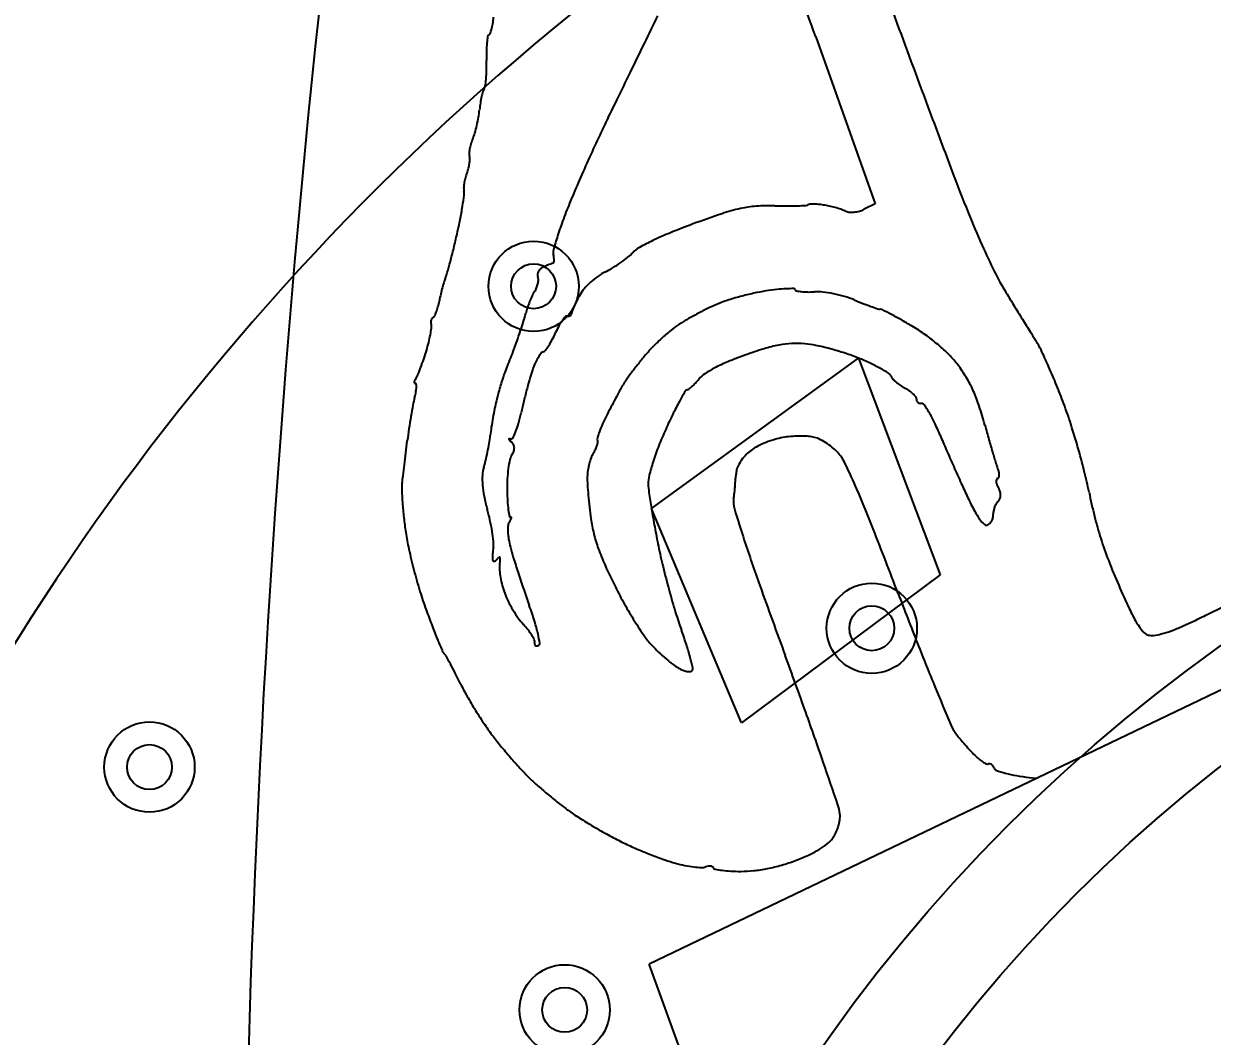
# Model space of a CAD drawing. Header units: metres. Extents: x 26.3 to 44.2, y 14.4 to 19.6.
# Drawn here: x 28.87249 to 28.91229, y 15.23587 to 15.26979 of the extents above; entities that cross this region are included whole.
import ezdxf

# ---------------------------------------------------------------- set-up
doc = ezdxf.new("R2010")
doc.units = ezdxf.units.M
doc.header["$MEASUREMENT"] = 0
for name, color, linetype in [('Brakes', 11, 'Continuous'), ('Rims', 10, 'Continuous'), ('Spokes', 50, 'Continuous'), ('Suspensions', 6, 'Continuous'), ('Tyres', 190, 'Continuous')]:
    doc.layers.add(name, color=color, linetype=linetype)
doc.layers.add('Dimensions', color=7, linetype='Continuous', plot=False)
doc.styles.get("Standard").update_dxf_attribs({"font": 'arial.ttf'})
doc.dimstyles.new('Annotative', dxfattribs={"dimscale": 0, "dimtxt": 0.18, "dimasz": 0.18, "dimexe": 0.18, "dimexo": 0.0625, "dimgap": 0.09, "dimtad": 0, "dimtih": 1, "dimtoh": 1, "dimdec": 4, "dimzin": 0, "dimdsep": 46, "dimtxsty": 'Standard', "dimcen": 0.09, "dimadec": 0, "dimazin": 0, "dimtfac": 1, "dimtdec": 4, "dimtofl": 0, "dimtmove": 0, "dimatfit": 3, "dimfxl": 1, "dimtolj": 1, "dimtzin": 0, "dimarcsym": 0})

# ---------------------------------------------------------------- blocks, each defined once
blk = doc.blocks.new('*D65')
at = {"layer": 'Defpoints', "color": 0, "transparency": 16777216}
for p in [(28.43365521267326, 15.52255587762719), (28.43365521267325, 15.22255504397306), (29.54945632084941, 15.22255504397306)]:
    blk.add_point(p, dxfattribs=at)
at = {"layer": 'Dimensions', "color": 0, "lineweight": -2, "transparency": 16777216}
for p, q in [((28.44928021267326, 15.52255587762719), (29.59445632084941, 15.52255587762719)), ((29.54945632084941, 15.47755587762719), (29.54945632084941, 15.418046593133)), ((29.54945632084941, 15.26755504397306), (29.54945632084941, 15.32706432846725)), ((28.44928021267325, 15.22255504397306), (29.59445632084941, 15.22255504397306))]:
    blk.add_line(p, q, dxfattribs=at)
at = {"layer": 'Dimensions', "color": 0, "transparency": 16777216}
for points in [[(29.54195632084941, 15.47755587762719), (29.55695632084941, 15.47755587762719), (29.54945632084941, 15.52255587762719)], [(29.54195632084941, 15.26755504397306), (29.55695632084941, 15.26755504397306), (29.54945632084941, 15.22255504397306)]]:
    blk.add_solid(points, dxfattribs=at)
at = {"layer": 'Dimensions', "color": 0, "transparency": 16777216, "insert": (29.54945632084941, 15.37255546080011), "char_height": 0.045, "attachment_point": 5}
blk.add_mtext('\\A1;0.3000', dxfattribs=at)

msp = doc.modelspace()

# ---------------------------------------------------------------- linework, layer by layer
at = {"layer": 'Brakes'}
for p in [(28.95890698974487, 15.269703354568), (28.91182209389881, 15.18776583719923)]:
    msp.add_line(p, (28.89343527502156, 15.23828320688008), dxfattribs=at)
at = {"layer": 'Brakes', "linetype": 'ByBlock'}
for centre, radius in [((28.88956821851167, 15.26099269054532), 0.001512029355742488), ((28.88956821851167, 15.26099269054532), 0.000751871640631742), ((28.94430159991362, 15.20408562446622), 0.0549412533544073), ((28.94430159991362, 15.20408562446622), 0.05170301099999999), ((28.90089357126828, 15.24953834743045), 0.001512029355742489), ((28.90089357126828, 15.24953834743045), 0.0007518716406317424), ((28.87670458075517, 15.24488758778068), 0.001512029355742488), ((28.87670458075517, 15.24488758778068), 0.0007518716406317423), ((28.89060863362189, 15.23675475892876), 0.001512029355742489), ((28.89060863362189, 15.23675475892876), 0.0007518716406317428)]:
    msp.add_circle(centre, radius, dxfattribs=at)
msp.add_arc((28.94430159991362, 15.20408562446622), 0.0849665584227265, 44.83851932975984, 315.4796601216781, dxfattribs=at)
at = {"layer": 'Rims'}
for centre, start, end in [((29.33418820564363, 15.22208652145945), 169.1942702176188, 178.9468114050894), ((29.12365566869164, 15.55073777812015), 217.9230862407414, 238.9468114050894)]:
    msp.add_arc(centre, 0.454363182, start, end, dxfattribs=at)
at = {"layer": 'Spokes'}
msp.add_arc((28.94430159991362, 15.20408562446622), 0.05452358183999999, 151.4635718352385, 68.4456161614107, dxfattribs=at)
at = {"layer": 'Suspensions'}
for p, q in [((28.89901414021302, 15.26935314619856), (28.90100770930324, 15.26375663783046)), ((28.90100770930324, 15.26375663783046), (28.90063978920923, 15.26357228445313)), ((28.89351435441927, 15.25355341846308), (28.90044384098467, 15.25858809128141)), ((28.90044384098467, 15.25858809128141), (28.90317817032497, 15.25132334229343)), ((28.89653407420708, 15.24637191291363), (28.89351435441927, 15.25355341846308)), ((28.90317817032497, 15.25132334229343), (28.89653407420708, 15.24637191291363)), ((28.90616921713756, 15.24454143495413), (28.90641805998624, 15.24451369927996))]:
    msp.add_line(p, q, dxfattribs=at)
for centre, radius, start, end in [((28.15375050248865, 15.00387775519126), 0.7911353063443985, 19.60675072750705, 19.85174738738087), ((42.11760306375234, 20.16541406414198), 14.09347894092441, 200.3133824295495, 200.3392801217793), ((28.62711483098009, 15.39760516271752), 0.2955508209034836, 334.23258464839, 334.4335781913918), ((28.88614459945888, 15.27014155202161), 0.002085290785344231, 344.9020611011931, 350.2296087767481), ((28.88482734653286, 15.27036835454152), 0.003421926357884471, 350.2300312595468, 353.9062715060278), ((28.89227514315242, 15.26875130373631), 0.004288870411411731, 171.8479420226773, 174.7836171943383), ((28.88808944401604, 15.26935089727729), 6.044402861959733e-05, 110.0000116239968, 171.8477045735664), ((28.88804436316225, 15.26947475633128), 7.13639705033846e-05, 289.9998731341828, 340.2428024581931), ((28.88631857989085, 15.27009461139338), 0.001905089194704405, 340.2430627794727, 344.9021719964037), ((28.89474773067142, 15.26874424565826), 0.006759772259003317, 178.9448549338566, 181.6264042226434), ((28.89174707390841, 15.26879949324698), 0.003758606934520988, 174.783301393446, 178.9445802814656), ((28.5665266592816, 15.42685217130037), 0.3628287077669213, 334.0602333193287, 334.2325789916167), ((28.88121642300243, 15.2683600528373), 0.006776988481905487, 358.8964064439633, 1.626306630682481), ((28.88336582848578, 15.26831866299168), 0.004627184525536792, 355.2625889584737, 358.8962119856885), ((28.59838280936468, 15.41135661359198), 0.3274037644820783, 333.8866960801351, 334.060187667361), ((28.88776439352064, 15.2677216916978), 0.0001882674840000941, 321.7177108455444, 352.2578732231609), ((28.88338620510128, 15.268316946038), 0.004606735721400718, 352.2576045427563, 355.2629396779573), ((28.89094074626327, 15.26665343573992), 0.003192353197707608, 167.4614907985314, 171.3487512141899), ((28.89060987255808, 15.26672702727217), 0.002853394317640273, 163.8210968912813, 167.4615936806116), ((28.88810321000027, 15.26745427705231), 0.0002433656930099432, 141.7170590673513, 163.8205910652503), ((28.82128293564766, 15.30209497068761), 0.0791648213103583, 333.3883307380769, 333.8865740517787), ((28.88456963510386, 15.26720627726), 0.003201166100696951, 350.1284715488337, 354.614387295831), ((28.89176678096052, 15.26652777168967), 0.004027891811018195, 171.3490016610011, 174.6144109257255), ((28.88277472105917, 15.26751867561867), 0.005023063232937063, 346.9270640092236, 350.1278564961254), ((28.91342001330324, 15.25593276676984), 0.02388948548694827, 153.3885043749965, 154.9265291909146), ((29.15977477495354, 15.36206590362083), 0.2740192006461711, 200.3392137590416, 200.7780988936153), ((28.8858653148239, 15.26663045006431), 0.001806963950130003, 337.0270144819239, 343.6886369156003), ((28.88304358784902, 15.26745620437762), 0.00474703423952446, 343.6884504126566, 346.927508925838), ((28.94754267789747, 15.23996785370069), 0.06156221684950282, 154.9265703058236, 155.6851636561767), ((28.88897485411696, 15.26529511294412), 0.001576306291115935, 163.0338436539948, 169.4669279761969), ((28.88911905562632, 15.26525110611781), 0.001727073250090668, 157.0263094858751, 163.0334272510869), ((28.88763884814753, 15.265417113195), 0.0002332537757281909, 176.1485818518338, 199.9995902489093), ((28.8887044703551, 15.26534539731812), 0.001301286479428447, 169.4673720129295, 176.1496034513091), ((28.88718544173486, 15.26525208915083), 0.0002492504317250955, 358.2249325134561, 19.99986631244803), ((28.95014588089282, 15.23879139961228), 0.06441891249430079, 155.684959996948, 156.4375946510042), ((28.88604300535556, 15.26532065698939), 0.001395611956491075, 337.8551224116652, 344.4885790313833), ((28.88606458900855, 15.26531466524428), 0.001373212066226184, 344.4886367199466, 351.2031553815605), ((28.88628958038549, 15.26527984049431), 0.001145541508505413, 351.2034980218302, 358.2255332150525), ((28.97596359576592, 15.29232285537661), 0.07742153440189424, 200.7780163763154, 201.880837028372), ((28.88871852021868, 15.26422027266664), 0.00149444334492869, 170.4468268085244, 176.5043299368542), ((28.88891661792314, 15.26418694205303), 0.001695325475178428, 164.5813066130964, 170.4471132540933), ((28.88864408253468, 15.26426209557196), 0.001412617871387081, 157.8551411858635, 164.5808801676662), ((28.92680007458721, 15.24897272284285), 0.0389495973330533, 156.4376327190203, 157.5347239251048), ((28.887662502589, 15.26428477937205), 0.0004364573576767437, 176.504068323676, 191.6502345544405), ((28.88678967530777, 15.26410481595646), 0.0004547296562618199, 352.7516673998906, 11.65024172879674), ((28.87556545140199, 15.26551015470254), 0.01176623960252085, 348.8483557639979, 351.0365296823273), ((28.87483788659062, 15.26562486978747), 0.01250279245442987, 351.0367306823427, 352.7519051158714), ((28.90808171569556, 15.25671280882713), 0.01869408226579341, 157.5346533758005, 159.5647043412018), ((28.89727574675937, 15.26008501990132), 0.003598507799604893, 94.02731821736144, 102.5300048066933), ((28.89748337778194, 15.25713578200896), 0.006555045434604732, 88.60001846303587, 94.02720591940493), ((28.8980742494391, 15.28131054292493), 0.01762693534987524, 268.5998201752409, 269.9008787595628), ((28.89806182916146, 15.27414590224532), 0.01046228390475064, 269.9010183759937, 271.8240487876119), ((28.8978693986446, 15.28018918541562), 0.01650862998976465, 271.823957219116, 272.8481697552172), ((28.89868337253719, 15.26382817079872), 0.0001273799522488156, 272.8489499729154, 305.3953804181301), ((28.89882024155295, 15.26363553974808), 0.0001089246163834141, 93.23861383276865, 125.3939342920525), ((28.89891765572935, 15.26191447482781), 0.001832744207150239, 89.13136666781776, 93.23949237669453), ((28.89891491384738, 15.26173279312224), 0.002014446600936403, 84.57983349318818, 89.1317283198902), ((28.89883597221399, 15.26090116773121), 0.002849810337072059, 81.06947679979474, 84.57914187352034), ((28.89882463513485, 15.26082889801011), 0.002922963885095921, 77.33129275501086, 81.06985449795751), ((28.89854618887112, 15.25959022121627), 0.004192551424939622, 74.47821708238378, 77.3311703438233), ((28.90762710879308, 15.22875659856496), 0.03660544321182133, 108.7223867823968, 110.3362676227508), ((28.89778311933159, 15.25780198779911), 0.005937238760315689, 102.5298357031459, 108.7222312936031), ((28.89862954244979, 15.25989035898758), 0.003881054232631423, 71.58440610537131, 74.47814754975523), ((28.89944859258082, 15.26235025090346), 0.001288389318932973, 65.00034859170174, 71.58480079766905), ((28.90016646676086, 15.26388975342998), 0.0004102605471565021, 244.9998720145512, 264.415292893805), ((28.90021872277896, 15.26442416296281), 0.0009472188697585005, 264.4152499820858, 274.8041038666219), ((28.90020966743626, 15.26453186909004), 0.00105530498849502, 274.8042790224061, 284.7532809923427), ((28.90026582065033, 15.26431862457173), 0.0008347910251520236, 284.7534429519779, 296.6140701955939), ((28.93453456501573, 15.27568455100073), 0.03277629096654098, 201.8807817867282, 203.9770613052924), ((28.87066536192803, 15.26647606772084), 0.01676062292892172, 347.1699622811412, 348.848469425932), ((28.90182699992774, 15.25904333231145), 0.01201929320201276, 159.5648319419813, 162.3912040429453), ((28.90396137282161, 15.23864720552535), 0.02605737579374138, 110.336328706593, 112.1179623758547), ((28.85558560776545, 15.26991059768035), 0.0322265526336158, 346.2895928862832, 347.1696517339557), ((28.90361678004202, 15.25847527112879), 0.01389705952524903, 162.3911763012753, 164.4136648149544), ((28.89671831540496, 15.25590722321759), 0.007334077798322255, 115.5406896280614, 119.4288665124203), ((28.89824482351424, 15.25271270538858), 0.01087458216457129, 112.1179390028282, 115.5407635432911), ((28.86327726690053, 15.26803398736723), 0.02430927491311394, 345.2025984528197, 346.2898350086284), ((28.89053268056977, 15.26212505326501), 0.000313445549520469, 164.4135707368598, 195.3793615960299), ((28.89180205729949, 15.26312886389857), 0.001484472812306137, 308.5235061082192, 316.969661831246), ((28.89358137312073, 15.26146784943995), 0.000949645883154852, 119.4289521323343, 136.9690746276804), ((28.92434358620102, 15.2711521750906), 0.02162288428565372, 203.9771878515477, 206.5620346326259), ((28.86297491906524, 15.26811390183574), 0.02462200568211232, 344.3015821279439, 345.2024963244896), ((28.8924190189937, 15.25591144529809), 0.006258648579500639, 112.8574972567748, 113.8713967564681), ((28.89209562218997, 15.25667875466863), 0.005425972676397847, 111.7295614730858, 112.8580500260741), ((28.8919336469265, 15.25708499723996), 0.00498862955219819, 110.6826130401072, 111.7288267066291), ((28.89033977709911, 15.26130694739798), 0.000475838380108793, 104.8152149623221, 110.6835409658134), ((28.89020839051091, 15.26180369847453), 3.799434330600059e-05, 284.8125341383609, 343.433218759294), ((28.88943678626928, 15.26182362368942), 0.0008231476525173409, 8.361088872144112, 15.37900263848636), ((28.88999015613341, 15.26186860780927), 0.000265677160493224, 343.4355774374509, 357.4276726374918), ((28.88980078785128, 15.26187711637125), 0.0004552364965933701, 357.4275411170952, 8.361814433347265), ((28.88958632776498, 15.26595510666682), 0.005076469983536355, 301.3721355765367, 304.9170864906738), ((28.88982983096245, 15.26560625611679), 0.004651040185202027, 304.9172179117634, 308.523116698866), ((28.88776358233293, 15.26079058861536), 0.001247341255735407, 156.3550540876047, 162.8662275433343), ((28.88549100654647, 15.26178558216881), 0.001233507969164441, 336.3548042483565, 344.3017508616129), ((28.88989448270238, 15.26137882467035), 0.0001928300782843024, 173.1142450956847, 199.9999190661356), ((28.88996315303836, 15.26137053196308), 0.000261999320272444, 151.7459239329258, 173.1142437690328), ((28.88946199816932, 15.26122141181955), 0.0002674108118357469, 357.8522964547136, 20.00033097365563), ((28.89000113167074, 15.26135012173425), 0.0003051149086176324, 132.0945473051331, 151.7459087931359), ((28.89002278180385, 15.26132615657333), 0.000337411304723997, 113.8712923170736, 132.0945587642244), ((28.89326536477164, 15.25914218979971), 0.002674847200437433, 125.2759279371119, 132.1177609818888), ((28.8928949342543, 15.25966584464629), 0.002033416637969209, 116.8729747880883, 125.2761022796162), ((28.89030633684647, 15.26477420832506), 0.003693381421546278, 296.8730515353121, 301.3724838908145), ((28.9134244663124, 15.26569332914531), 0.009415256416314185, 206.5620097142052, 211.3739188100633), ((28.89264880466864, 15.25931116281187), 0.006352069272202522, 164.9843110458606, 167.0883821361091), ((28.89198299012232, 15.25948979327803), 0.005662708805857273, 162.8661014534718, 164.984609854857), ((28.88897709730585, 15.26122954904949), 0.0007484932233169555, 326.4771700901645, 337.3259223577961), ((28.88889226387336, 15.26126498434145), 0.0008404300013550303, 337.3263131780589, 347.2723413768314), ((28.88901017727359, 15.26123836727554), 0.0007195497387811162, 347.271123139324, 357.8514021010827), ((28.89216073254032, 15.26012866869374), 0.001192573876536342, 139.157353549504, 151.3299564571114), ((28.89313479315484, 15.25928661454208), 0.00248014883555179, 132.1178894419091, 139.1573261652142), ((28.89866663048154, 15.25237989335839), 0.008558557880160753, 96.4161116465871, 98.87011068468198), ((28.89822142972775, 15.25633871618145), 0.004574780545171147, 92.49400125113439, 96.41585827379383), ((28.89826630473102, 15.25530859979801), 0.005605873911119996, 89.91679014237218, 92.49407483975925), ((28.89827436721538, 15.26086013174356), 5.433611100644961e-05, 20.00000123941322, 89.9168604150778), ((28.8983830859083, 15.26089970193817), 6.135984610892714e-05, 199.9998466463589, 258.7200540865997), ((28.88358580926042, 15.26103744818347), 0.002874506591539902, 345.2418756214799, 349.429272718317), ((28.89182886306262, 15.25949910842714), 0.005510863119646467, 167.0881686088011, 169.4287344178729), ((28.89268917182344, 15.25917668640328), 0.003505011536902221, 158.1461713819693, 161.7935419268705), ((28.892469396681, 15.25926482496711), 0.003268221504076121, 154.443732618584, 158.1460929707467), ((28.89057669323277, 15.26016987881467), 0.001170258489642805, 146.4770089602673, 154.4436415742321), ((28.89500864627442, 15.25851166426353), 0.004466153268626076, 153.4193514860191, 155.9950321043253), ((28.89629514277841, 15.25786789684123), 0.005904732340069081, 151.3294701995288, 153.4186456338017), ((28.89718573552106, 15.25696507812799), 0.003731951668149627, 107.6803576189469, 113.0578399675454), ((28.89904878003104, 15.25112047020362), 0.009866311996314438, 105.07786432904, 107.6803559501457), ((28.89919292435664, 15.2505854787086), 0.01042038192526062, 102.5031760094792, 105.0779400110549), ((28.89836151659507, 15.25433472312333), 0.006580059992486719, 98.86976305420792, 102.5031569559064), ((28.89873584466157, 15.2626683537547), 0.001864847574412226, 258.7203263369301, 263.7031279736605), ((28.89876070994467, 15.26289358137826), 0.002091443612733828, 263.7027912003664, 269.3416204392083), ((28.89877841477621, 15.26443671009544), 0.003634673893143394, 269.3420597898237, 273.0698527840402), ((28.89906328471018, 15.25912470689275), 0.001684962269706371, 83.35391549244528, 93.06935192660421), ((28.89876020522097, 15.25652324928599), 0.004304015315356154, 78.53131104076203, 83.35444514808636), ((28.89870590740881, 15.25625586395376), 0.004576858065041294, 73.78178885962245, 78.53070001525434), ((28.89914857360925, 15.25777767717313), 0.002991970422531216, 67.25186628558878, 73.7820465456705), ((28.90561268976172, 15.27319405409603), 0.01372477193544269, 247.2515458264738, 248.5450416102222), ((29.05499886812733, 15.35202195347213), 0.1752342620441697, 211.3738273902276, 211.5569446625839), ((28.88480882823347, 15.26068754498848), 0.001601346736197566, 334.0375166612909, 339.4564581442143), ((28.88455964396528, 15.2607809169903), 0.001867450344145262, 339.4567477064359, 345.241704964945), ((28.89160553082749, 15.25953310232367), 0.002364261732429501, 161.7934852607147, 166.6926739354084), ((28.89073415948686, 15.26010661721112), 0.0001122817217714487, 330.6868980526731, 355.8757969490381), ((28.89109770426418, 15.26008040458237), 0.0002522068336316505, 158.2235667953388, 175.8760118243164), ((28.89486873266926, 15.25857393713814), 0.004313007172530842, 155.9946047837459, 158.2240278315385), ((28.9008633469815, 15.24915955949109), 0.01236301862039606, 116.1284393640834, 117.9746986235939), ((28.89817742557987, 15.2546352701301), 0.006264036674474688, 113.0575735224166, 116.1282143693365), ((28.90407922365311, 15.26929238450584), 0.009532571572279637, 248.5455988278863, 250.2454188448343), ((28.90442269099876, 15.27024862265817), 0.01054862335194394, 250.2451302645094, 251.5273964300932), ((28.90118572749427, 15.26055895462821), 0.0003325771862239945, 251.5269072464509, 267.1213956293179), ((28.90115757206546, 15.25999892278893), 0.0002281619591991139, 62.98373205357083, 87.12262409705536), ((28.89298544520866, 15.24397206592011), 0.01821826475092073, 61.92796150650042, 62.98288394850929), ((29.06124073042566, 15.35585593565286), 0.1825595787053929, 211.5570584886256, 211.7346753695557), ((28.8863010332738, 15.25981693793176), 0.000174094707072661, 163.6722850445652, 183.5570433104644), ((28.88635116501813, 15.25982005205263), 0.0002243230808745262, 183.5564904853339, 200.0000648855041), ((28.88626331447931, 15.25982798332593), 0.0001347919314803904, 140.7372260651885, 163.6705875027809), ((28.88593785734802, 15.25966962141631), 0.0002155093946450708, 353.7030159494483, 19.99966934216631), ((28.88622953577681, 15.25985559760834), 9.116224748077591e-05, 110.0003778820476, 140.738863314534), ((28.88616752689103, 15.2600259640998), 9.01381753754673e-05, 289.9999487233071, 334.0376427179476), ((28.87746909015606, 15.26344419731275), 0.01231037794131066, 341.5969902669793, 343.0550335927844), ((28.88579488374979, 15.26090746296465), 0.003606708593496733, 343.055425657394, 346.6927146918873), ((28.89197859431777, 15.25881918379231), 0.001777237806205592, 144.6982932261606, 151.6397308059072), ((28.89164583117747, 15.25905480602862), 0.001369501192959258, 137.7222097838201, 144.6982221194993), ((28.89068572355842, 15.25992775691462), 7.186877600978856e-05, 78.28257210508181, 137.7223564534942), ((28.8907293290318, 15.26013800180741), 0.0001428504645258722, 258.2829054152352, 279.5953336220288), ((28.89073385075994, 15.26011126460669), 0.000115733607693059, 279.5944994040621, 304.5494741823332), ((28.8907388709461, 15.26010396712245), 0.0001068760950505997, 304.5514695563043, 330.6891063969539), ((28.89609361119798, 15.25716263407015), 0.003043228214381143, 123.0168432854649, 129.3677148529295), ((28.8976598030509, 15.25475247548387), 0.005917566630625855, 119.8229984681168, 123.0169167995898), ((28.90083133055467, 15.24921981492528), 0.0122947854259843, 117.9746485482216, 119.8229703217894), ((28.89540259375073, 15.24850435236522), 0.01308170680864612, 60.17441778627572, 61.9278636087407), ((28.89146462340926, 15.24163508267228), 0.02099969118037026, 58.94481001083042, 60.17482399545139), ((29.04454301438294, 15.34552892192927), 0.1629264196777954, 211.7345770399019, 211.9096729080262), ((28.88215384767093, 15.26010020444169), 0.004024284582308328, 346.7434183896176, 350.4499029602152), ((28.88237955095186, 15.26006224161895), 0.003795410934122705, 350.4497562529693, 353.7034795428387), ((28.87639991803078, 15.26379994465571), 0.01343718103201478, 340.1558300103183, 341.5969144638461), ((28.88708208256139, 15.26086130177901), 0.003522805009191121, 332.0985770464278, 336.2270934671113), ((28.893133988756, 15.25819551008754), 0.003090213509654223, 151.639905470162, 156.2270804680429), ((28.89888237712512, 15.2537636076758), 0.007439885561242743, 129.3675972599967, 132.6245284662189), ((28.89908719222005, 15.25429356264049), 0.006223336068905736, 54.00493006790708, 58.94466546654961), ((28.89913189594775, 15.25435510291844), 0.006147272746070352, 49.01938095622173, 54.00493148984816), ((28.92941932659965, 15.27384384702255), 0.02730852464479888, 211.909812233827, 212.5659617080461), ((28.87831946609506, 15.26113161357643), 0.007996175216568056, 341.7232843010094, 343.8285012102149), ((28.88067316602349, 15.26044909796025), 0.005545515934176977, 343.8282237578599, 346.7428175172515), ((28.94609236237988, 15.23625034130512), 0.0615045859411236, 158.3459228100556, 158.6264428064623), ((28.87971526380342, 15.26260341811504), 0.009912525963400313, 338.345771485873, 340.1560512856739), ((28.88820907920708, 15.26022822052911), 0.002229104506885531, 321.9225222555638, 326.8883723297683), ((28.88791295180308, 15.26042135523207), 0.002582647224054278, 326.8882602713901, 332.0985282016791), ((28.89688922607, 15.25567270209912), 0.00468052118002343, 135.8511630256191, 140.5666277097823), ((28.89910417369198, 15.25352263557425), 0.007767393226144792, 132.6246418795328, 135.8513269667462), ((28.90150431205374, 15.24527485253725), 0.01426405328329887, 107.205074582992, 109.9473488942785), ((28.89864768873599, 15.25450019559646), 0.004606556126193586, 100.8371708200011, 107.2049888836254), ((28.89837121739161, 15.25594439233404), 0.003136134206786283, 92.87571439816574, 100.8370821629685), ((28.89837620113343, 15.2558456712144), 0.00323498104060166, 85.09791386861967, 92.87615125352238), ((28.8983934767298, 15.2560473803479), 0.003032533466805242, 78.08228888050664, 85.09745502638857), ((28.89715202153356, 15.25016496803757), 0.009044520292448276, 74.97697824134866, 78.08267773899357), ((28.89696454229214, 15.24946654379658), 0.0097676695752604, 71.91621445554551, 74.97677304943299), ((28.89953892306863, 15.25482366356175), 0.005526611684343026, 43.78774549404778, 49.01931639522012), ((28.90419244043756, 15.25773169411906), 0.002624688624415457, 25.48726932604486, 32.5658591948647), ((28.878162365245, 15.26118350699935), 0.008161624920030593, 339.6500963574611, 341.7232302963328), ((28.94628431764526, 15.23617484037534), 0.06171085540489851, 158.6261171450575, 158.9059495931375), ((28.89133131222135, 15.25763906276458), 0.001879593330000248, 149.201551529875, 155.474788939164), ((28.89103563821905, 15.25781530865864), 0.001535375766810533, 142.8733410236896, 149.201540818763), ((28.88994152298308, 15.25864358349445), 0.0001631048922362612, 110.0001501358121, 142.8737443593964), ((28.88982577587253, 15.25896159411462), 0.0001753151842063319, 290.000078560202, 321.9225753373385), ((28.90430282415957, 15.24957589215882), 0.01427909024429992, 140.5666996755093, 142.0144301754685), ((28.90116286807133, 15.24621562244506), 0.01326323760972434, 109.9473064878203, 112.5612557807466), ((28.89788711883532, 15.25229184825299), 0.006795550339876207, 67.89935180793795, 71.91629129521924), ((28.89712079577835, 15.25040468526689), 0.008832370205197997, 65.09749402238356, 67.89934722684866), ((28.90109591944875, 15.25631611699669), 0.003369842113196707, 36.20975247981398, 43.78790857457196), ((28.88787723384972, 15.24995409378537), 0.02069889767913091, 23.94169089414323, 25.48750758336753), ((28.88461417456261, 15.25856026903689), 0.001196392147232375, 329.8393353471035, 337.5971988587318), ((28.87904128219271, 15.26085750797376), 0.007224197394504593, 337.5976409347626, 339.6501500640046), ((28.89641414887814, 15.25517272706196), 0.008344568493521552, 159.179739613239, 160.2832477987197), ((28.94014246944344, 15.23854430962521), 0.05512779503797991, 158.906201680365, 159.1798461932803), ((28.89397659320797, 15.25664872920674), 0.00470605132504835, 160.5639462221021, 163.9521717524595), ((28.89188198348409, 15.25738783547316), 0.00248486516256688, 155.4752241687439, 160.5638572933932), ((28.90443938194479, 15.24946919334446), 0.01445238958997053, 142.0142315892227, 143.4488991680331), ((28.89728877220379, 15.25507991448944), 0.003583300054517564, 117.5231016365267, 123.6174773188264), ((28.89823256396183, 15.25326866723601), 0.005625690686974229, 112.5612640639537, 117.5229907768942), ((28.89845031594732, 15.25326853850446), 0.005674953659054143, 61.19475902223488, 65.09759938889675), ((28.89836294415402, 15.25310970013255), 0.005856236471122791, 58.10231533684397, 61.19449550264514), ((28.89981942147718, 15.25538156485984), 0.004951877121448032, 30.46888458708745, 36.20940842597104), ((28.88566764860139, 15.24897308435673), 0.02311646804320561, 22.33705180177321, 23.94153659752705), ((28.88562924289045, 15.2577750171206), 5.681413552775256e-05, 169.4115543954038, 209.8928217301888), ((28.88588767818539, 15.25772669017022), 0.0003197291327381091, 155.1990481233668, 169.4087290559602), ((28.88559937836341, 15.25775784720073), 2.236567960170214e-05, 209.8883053617002, 289.9975208410377), ((28.8866736538973, 15.25736352579396), 0.00118555023652998, 149.8397643989765, 155.2000674449668), ((28.88561564274954, 15.25771316023519), 2.518907986280132e-05, 9.484834828379354, 110.001476283765), ((28.88517534426007, 15.2576396139307), 0.0004715878015454818, 357.2821443724163, 9.483085706629659), ((28.90165435615816, 15.25386297074629), 0.01373281372312804, 163.1508152914201, 164.0872523004093), ((28.89142076281771, 15.25696228307448), 0.003040191520708455, 160.2835608372651, 163.1511795337399), ((28.90719348216438, 15.25284675579585), 0.01845891122755493, 163.9517286821913, 165.1783050187852), ((28.8943065700367, 15.25664932851892), 0.002033099555281924, 144.8603285439137, 150.3747850204224), ((28.90315185815397, 15.25042373210989), 0.01284962268075299, 143.4490533320309, 144.8608034828449), ((28.8935803157203, 15.25908400488634), 0.001937848397373553, 311.6897960219811, 316.5367545666889), ((28.89301062591274, 15.25962388937729), 0.002722718921662765, 316.5373170107747, 320.2937502577141), ((28.89581725737039, 15.25729326223568), 0.0009254317073942673, 123.6176460353907, 140.2937688392175), ((28.90136172373179, 15.25792787370591), 0.0001810734303821971, 20.00011972470699, 58.10252867447888), ((28.90176899246271, 15.25807610677973), 0.0002523326878973818, 199.9997814584189, 222.9964451025077), ((28.90266104366373, 15.25890786684168), 0.001471996635835959, 222.9967961031111, 229.2349946143352), ((28.90285571247478, 15.25913364440594), 0.001770109792634046, 229.2344218866689, 235.285512364853), ((28.90057464771166, 15.25582587482145), 0.00407564769531049, 23.82581058571473, 30.4688848230159), ((28.88420933971263, 15.24837378236571), 0.02469311882344954, 20.81025039100241, 22.33727490914507), ((28.88289536502497, 15.25798308366655), 0.002781810107246427, 345.210109276367, 349.2391917264945), ((28.88454520416916, 15.25766951543163), 0.00110243693872185, 349.2399081227622, 357.2827656506666), ((28.90102247394242, 15.2540052942801), 0.01308582831146549, 165.0199358374143, 166.069587178833), ((28.90318345799061, 15.25342700456101), 0.01532285112152845, 164.0871723544618, 165.0197133152201), ((28.9090864205461, 15.25234595907752), 0.02041697482728217, 165.1785927130102, 166.3937102188703), ((28.93166509905235, 15.23632622944798), 0.04456314119265017, 151.6495487891106, 152.0251795832437), ((28.89998737815377, 15.2534189051247), 0.008568175390247198, 150.3749735185378, 151.6494477005493), ((28.9148454133326, 15.24616104257285), 0.02316014590716876, 150.7145521386055, 151.7153884529596), ((28.89471197565847, 15.25745267731412), 7.646492453759124e-05, 94.41928439387502, 150.7141464554125), ((28.89469742905797, 15.25764087370446), 0.0001122928168301271, 274.4202806531785, 307.2233787342651), ((28.89372192810519, 15.25892498889735), 0.001724916126058437, 307.2228066381804, 311.690165634547), ((28.90295241225599, 15.25927323712386), 0.001939924322364614, 235.2857801245974, 240.9351453942836), ((28.90119402161052, 15.25610948549497), 0.001679642230614765, 54.66847802849936, 60.93484508867422), ((28.90153895438511, 15.25659607545698), 0.001083195745102804, 45.96395863441342, 54.66872883652178), ((28.90175882966912, 15.25682348538433), 0.0007668724681864004, 36.27871850766675, 45.96349938549776), ((28.89949649591151, 15.25534976509035), 0.005254245073618247, 18.08994582682845, 23.82588887619946), ((28.90186025251131, 15.25386476986057), 0.01663511010997146, 169.0843460792219, 170.4074055217678), ((28.88937139917378, 15.25627328570331), 0.003916131917878925, 165.2104165939246, 169.0843881994445), ((28.90114247758522, 15.25429283905871), 0.01313975396141626, 168.5540334392888, 169.9426369591703), ((28.89417842490176, 15.25570292283492), 0.006034378107606641, 166.0699724556848, 168.5546784664537), ((28.90505278337868, 15.25332222769814), 0.01626687492292524, 166.393574511188, 167.8344297906571), ((28.93229802415312, 15.23595571359595), 0.04529581536317397, 152.402436280933, 152.8080899762621), ((28.93638248526597, 15.23382046132705), 0.04990473332881027, 152.0250295214491, 152.4022645930804), ((28.90515191844939, 15.25137709020925), 0.01215237610598769, 151.7153726477891, 153.9819197886753), ((28.90230696874288, 15.25722581961761), 8.692447057822322e-05, 348.2824363006294, 36.27902398683985), ((28.90248938075281, 15.25718798680911), 9.93695517787964e-05, 168.2831261617082, 199.4124940127259), ((28.90249515783687, 15.25719001863003), 0.0001054935196846926, 199.4104308809023, 229.1757723157011), ((28.90251897031447, 15.25721758946262), 0.0001419240684339451, 229.1777210281408, 254.1533049720737), ((28.90254295462531, 15.25730206907956), 0.0002297423628376722, 254.1521991302462, 271.5644960611311), ((28.90255242011847, 15.25695552680196), 0.0001169291614109503, 35.43275510604592, 91.56478669000313), ((28.89977895726989, 15.25498210555224), 0.003520822168135387, 30.64103124644268, 35.43323924597602), ((28.89187679542837, 15.25286076700623), 0.0132701634187192, 15.21833281770603, 18.08984701642197), ((28.89414661363136, 15.252150676298), 0.01406229850190834, 17.84003892223142, 20.81008585502499), ((28.90371604655341, 15.25355114585146), 0.0185172183814706, 170.407446218302, 171.7208802883515), ((28.90133160424592, 15.25425934958407), 0.013331822792622, 169.9428651654852, 171.327572714986), ((28.88367633770117, 15.25793052461581), 0.005600654207845745, 344.0758065311203, 347.8345309932183), ((28.89698399603282, 15.25409833958045), 0.005593983419381111, 152.8079396563464, 155.8992032564967), ((28.91423327773562, 15.24694422981), 0.02225788637534268, 153.9818328757414, 155.4226881552107), ((28.89913902712509, 15.25460304912188), 0.00426459254094617, 25.44821614795183, 30.64084606645378), ((28.90062373138629, 15.25400108690211), 0.01539234077731894, 171.7207768134992, 173.2294674864056), ((28.89509084146773, 15.25521122155061), 0.007018885259810305, 171.3273664124189, 173.5654975913885), ((28.88709977462555, 15.25686967932025), 0.002012993283221411, 331.1626148182438, 337.6515753890895), ((28.8864312209107, 15.2571445185211), 0.002735835351602495, 337.6518654250268, 344.0757896333047), ((28.89517078750383, 15.25490174726314), 0.003610509278296664, 160.1073426199281, 163.637400180267), ((28.89526089351876, 15.25486916236991), 0.003706326128855989, 155.8993871338346, 160.1076328982639), ((28.90342792843536, 15.25188607688767), 0.01037607565329626, 155.4224199895892, 158.6731644988469), ((28.89444918574953, 15.25237133331627), 0.009458354911790558, 22.58551272652214, 25.44809018234775), ((28.95220871950774, 15.26927337974923), 0.04925435113494182, 195.2184009253587, 195.8135881448809), ((28.8809760345198, 15.247911912542), 0.02789816754989832, 16.06115262674717, 17.84003626453422), ((28.67684941290079, 15.28056662168966), 0.2099533342473113, 353.1204776919272, 353.2297980309469), ((28.87958589855402, 15.25713356651443), 0.008608242440114985, 348.6058567318675, 350.6294910718485), ((28.88291121846332, 15.25658481483155), 0.005237948549572429, 350.6295655106388, 353.5654698278138), ((28.8887454698524, 15.25587428191575), 9.972023878082544e-06, 83.75262048725695, 200.2383655286826), ((28.88882482217848, 15.25590353136525), 9.454342535174895e-05, 200.2344624620017, 226.4614502725298), ((28.88872866591533, 15.25572091607057), 0.0001642557066005666, 67.85443254258942, 83.74750809692799), ((28.88972712816022, 15.25685306573791), 0.0014044180794799, 226.4609609392662, 230.1172673566006), ((28.88881241247844, 15.25592669228682), 5.790940768918606e-05, 247.8555260698648, 331.1631858499899), ((28.88864556750844, 15.25555873935258), 0.0002823107769827304, 27.49277110912817, 50.1175125554061), ((28.89099497214644, 15.2558722991705), 0.0007309776229220474, 341.745430255144, 350.7037584349003), ((28.89184531765052, 15.25587812777272), 0.0001446661421026191, 163.6373269004311, 199.9997753573732), ((28.89157047552971, 15.25577809327181), 0.0001478147850525766, 350.7046645374679, 20.00027442542708), ((28.89867183592076, 15.25245630299848), 0.003558184871108332, 111.7188009233769, 116.6166151274631), ((28.89871136183681, 15.25235705499912), 0.003665014002766551, 106.8589065633668, 111.7186936079097), ((28.89826401174585, 15.25383323882795), 0.002122535218373986, 99.54292659499299, 106.858716075068), ((28.89842949751663, 15.2528489414561), 0.003120646863656824, 94.69917583577795, 99.54315633152869), ((28.89853372339279, 15.25158110229793), 0.004392762882030166, 90.95041908433365, 94.69929131591627), ((28.89852794989764, 15.25192794574908), 0.004045871382510375, 87.13688712910643, 90.95014228924758), ((28.89866260253612, 15.25462032900711), 0.001350123074313558, 78.49345597419452, 87.13689304255745), ((28.89876816662469, 15.25513889791754), 0.0008209184903775853, 64.67227618734285, 78.49334449799073), ((28.89820044980399, 15.25393936110489), 0.002148017188057683, 57.93239824885636, 64.67256330921971), ((28.89809899398397, 15.25377746247639), 0.002339078562823288, 51.36346653078308, 57.93188912468541), ((28.93644086862922, 15.26983845106105), 0.03602132883141661, 202.58569375418, 203.4215208800599), ((28.94004170462255, 15.26582736286159), 0.03660874780390281, 195.8136153267574, 196.5570827537579), ((28.65602866495706, 15.28307963367594), 0.2309251909445185, 353.0184803024179, 353.1202376001464), ((28.87996934605118, 15.25705625438871), 0.008217078604193207, 346.5643667218941, 348.6061051039826), ((28.88922871350605, 15.25508814175497), 0.0004656037767116073, 146.1748947010757, 167.715644568681), ((28.88835950738812, 15.25567057228205), 0.0005806966554522959, 326.1752190706279, 339.8574451321466), ((28.88868185482717, 15.25557762648782), 0.0002414024236837696, 2.050359897072832, 27.49214551700479), ((28.88861905200985, 15.2555753785178), 0.0003042454601488056, 339.8566099082847, 2.050280476854946), ((28.89214369111467, 15.2550094675292), 0.0006952313164099567, 145.9726835394838, 159.4904781513044), ((28.89067903312054, 15.25599839530385), 0.001072026781127122, 325.9732520136524, 333.4339636885056), ((28.89080772122725, 15.25593404430782), 0.0009281459989466011, 333.434194308468, 341.7464570484748), ((28.90233192968005, 15.25231403536823), 0.00919948662998255, 158.6734833127899, 162.2312654000376), ((28.89786672042666, 15.25421334011964), 0.001642831493790291, 135.7604221587274, 144.3065933258317), ((28.89760436221952, 15.25446884390351), 0.001276615693754362, 125.4359820807269, 135.7610243694315), ((28.89780362427268, 15.25418879393489), 0.001620321018784412, 116.6160987311645, 125.4352930802511), ((28.89851058220041, 15.25429236827418), 0.001679887512767176, 42.94540645521381, 51.36363967015479), ((28.89858468275078, 15.25436134097344), 0.001578654490505609, 25.84792360861249, 42.94528147098886), ((28.9675583946844, 15.28331800075385), 0.06993295939841396, 203.4214567239167, 203.9302424101608), ((28.94132070374084, 15.2662076319898), 0.03794308035386087, 196.5571201998144, 197.1589536844325), ((28.88109661780796, 15.24794658657565), 0.02777269796650547, 14.28074805486258, 16.06123587773883), ((28.68063064825812, 15.28006582426134), 0.2061392951941436, 352.9174904145137, 353.0187893460961), ((28.88889413681935, 15.25461010125876), 0.001042790252651141, 162.453749812287, 176.9318956910459), ((28.88483051915059, 15.25589498174305), 0.003219123216306015, 342.4534186794146, 346.564064592159), ((28.8925194079737, 15.25437159409374), 0.003833408793371657, 167.7156238785952, 172.2771405916364), ((28.89354669435452, 15.25450774374919), 0.002186255768686254, 165.670456837273, 171.6858195199556), ((28.89335199873736, 15.25455748999182), 0.001985305347318464, 159.4909933931914, 165.6707930935421), ((28.90125501380971, 15.25265912663424), 0.008068630417543283, 162.2311269468486, 165.6926746976169), ((28.89693561008591, 15.25471271270765), 0.0005845749467780477, 153.1899493723229, 170.932610813052), ((28.89773141284821, 15.25431055840959), 0.001476219559782352, 144.3070201258537, 153.1902900795063), ((28.88118129762038, 15.24593020003447), 0.02091675035152361, 23.26503373101828, 25.84804728020255), ((28.96691068434329, 15.28303054611491), 0.06922432772038727, 203.9302274221133, 204.4399298363036), ((28.90670236238262, 15.2555186399689), 0.001712097634417944, 197.1590806979688, 202.8693712414697), ((28.8461965407708, 15.25949494740236), 0.03930037366145158, 352.5714775606966, 352.9173146233381), ((28.89028192554242, 15.25453571109961), 0.002432571327368892, 176.9317778053189, 184.6195908861663), ((28.89390386259562, 15.25424564104033), 0.005224704734617292, 176.9026665842865, 181.0142289345519), ((28.893145732501, 15.25428666180903), 0.004465465678838433, 172.2771988429751, 176.9026319625154), ((28.89478005224531, 15.25456256789847), 0.003413955118598249, 179.1800587946135, 183.4258778058395), ((28.8929968833118, 15.25458810165265), 0.001630603381661414, 171.6861730993948, 179.1805388418294), ((28.89438726111029, 15.25441063279556), 0.000981049661488194, 165.6928344769021, 182.0274186089093), ((28.90072831049129, 15.25407492948058), 0.0044301743129649, 174.3899609636384, 175.9385277249409), ((28.90052818197946, 15.25409459084029), 0.004229082318343735, 172.4463484760182, 174.3900039004445), ((28.90218771470745, 15.25387452368677), 0.005903142779415538, 170.9325735027298, 172.4463059850109), ((28.90525813940988, 15.25446295029559), 0.0001994090088997847, 164.72718303179, 186.6701742084206), ((28.90512197038434, 15.2545001317999), 5.825495200305433e-05, 110.0000192701006, 164.7265220269338), ((28.90507690954115, 15.25462393636441), 7.349499973578928e-05, 289.9997406675241, 334.2520372760138), ((28.90462638060305, 15.25464302084701), 0.0005409911778075007, 11.78989401985157, 22.8691345464052), ((28.90496743342565, 15.25467673430421), 0.0001950377589157785, 334.2526383389015, 355.6307275887163), ((28.90483602430364, 15.25468677615334), 0.0003268300048215281, 355.6304903894935, 11.7904010630976), ((28.8950019198934, 15.25148609408072), 0.01342398584808204, 11.213500849824, 14.28047542428641), ((28.88666950869223, 15.25421793485252), 0.00151516252050165, 172.5713747103881, 181.9877904004866), ((28.89672350981665, 15.25456691293951), 0.01157521840080273, 181.9879373855455, 184.0915501481836), ((28.89115730644791, 15.25460644173866), 0.003310805096359354, 184.6195547099863, 191.2555302317972), ((28.89713042515715, 15.2543027493104), 0.008451772648040312, 181.0141399601374, 183.411995425635), ((28.90555585157052, 15.25520769875105), 0.01420904867602968, 183.4260636791902, 184.8978574302645), ((28.89612049763696, 15.25447197480917), 0.002715371344441047, 182.0271150212809, 188.1597370565329), ((28.89220146152453, 15.25457378941619), 0.00412423998827015, 352.4553291930957, 354.4219012614822), ((28.89203640306723, 15.25458985917473), 0.004290078852897015, 354.4225747366423, 356.0007047444711), ((28.89648571279099, 15.25437617641949), 0.0001768949940461321, 175.9388989572319, 191.9330120702787), ((28.89613943745445, 15.25430299605202), 0.0001770286910559212, 356.0012611166003, 11.93311028284017), ((28.86144216216515, 15.23744346648284), 0.04240298117259246, 21.33810208650222, 23.26502833626925), ((28.93330288606989, 15.26775705909939), 0.03230870080722793, 204.4398270432865, 205.3409704194079), ((28.9054519803376, 15.2544856100973), 0.0003945698959364399, 186.6688787353569, 201.7714613502897), ((28.90580367618971, 15.25462608477992), 0.0007732823314522346, 201.7721177243281, 210.9006927773883), ((28.90471796883583, 15.25397627919698), 0.0004920270196243939, 15.72311135253387, 30.9012229923668), ((28.90479034499995, 15.25399666075925), 0.0004168358155282636, 358.5344773323055, 15.72231278915733), ((28.89815090549886, 15.25466900399447), 0.01300626033482628, 184.0914870883474, 186.261557177156), ((28.89327698552566, 15.25502829538078), 0.005472054708954618, 191.2556387428157, 195.8102826815378), ((28.89269863657096, 15.25403851085978), 0.004012113648606448, 183.4118447581828, 187.5980963218159), ((28.90714164209587, 15.25534362519151), 0.01580065402483743, 184.8979873923306, 186.3578641087802), ((28.92093238515448, 15.25802973847197), 0.02778103400196858, 188.1599660107243, 189.2724121289071), ((28.89701763784177, 15.25376034136993), 0.0007593796291752196, 170.918698138371, 196.8527207224024), ((28.89061037815951, 15.25478445497153), 0.005729209223958713, 350.9188820035526, 352.4559901282594), ((28.91476384516723, 15.2589774466708), 0.01179583577122463, 205.3408666031552, 207.832218141082), ((28.9056509842405, 15.25335849836501), 0.0006888274720304475, 148.812096484682, 159.2640742329634), ((28.90535050565802, 15.25354039105401), 0.0003375834986608689, 130.9935679315728, 148.8125445109946), ((28.90499657658604, 15.25394762941897), 0.0002019615632968011, 310.9940856218996, 339.1890118562914), ((28.90487316254352, 15.25399454202194), 0.0003339911743595224, 339.1882228162536, 358.5344690784884), ((28.92413544856005, 15.257261868546), 0.01627655393230236, 191.2136600772793, 194.1236709144216), ((28.88130238897265, 15.25163752217739), 0.006973358322538472, 12.60339574627073, 15.81014582988896), ((28.89289056273084, 15.25406413569828), 0.004205742888917709, 187.5984057115116, 190.6873778971042), ((28.90437785463746, 15.25503561378833), 0.01301975630372169, 186.357597804694, 188.0455009504877), ((28.92342473606332, 15.25843655489903), 0.03030636816817036, 189.2722450654196, 190.4676533682384), ((28.94183059377195, 15.26733525844733), 0.04758329865416171, 196.852815347581, 198.1896253141599), ((28.90646597347937, 15.25459651069346), 0.002412484846004649, 207.8322242173286, 215.9139946797125), ((28.90452754904961, 15.25333797788301), 0.0004356817168440838, 347.2838656290197, 2.391240213454387), ((28.90549585775008, 15.25337841538954), 0.0005334709704722028, 169.4206847787295, 182.3914171132819), ((28.90569824129548, 15.25334061951819), 0.0007393535276035408, 159.2649422159364, 169.4209561108678), ((28.89900991977723, 15.25476326403604), 0.01387043073805805, 186.2615872464859, 188.3294504038549), ((28.88173406364161, 15.25173404956387), 0.006531022979081851, 9.235020884549522, 12.60331181567187), ((28.89041290464839, 15.25284359950018), 0.001706868644045553, 174.9969207275809, 182.1886173537193), ((28.8889311519836, 15.25297331644216), 0.0002194489169165685, 142.3959519424487, 174.996956425731), ((28.88803532444038, 15.25366330518304), 0.0009112992644832137, 322.3955620879353, 327.7677761234851), ((28.88878893037152, 15.25329006089779), 3.170649621066559e-05, 190.6889401354688, 288.7416422888837), ((28.88880645168776, 15.25323841736852), 2.282836089290376e-05, 43.91622841524901, 108.7395058916166), ((28.88864207345136, 15.25328073234378), 0.0001940082917608423, 327.7692394928452, 344.6947436185454), ((28.8888042927216, 15.25323633990574), 2.582452271304962e-05, 344.6910439042191, 43.91409495340226), ((28.89653087517411, 15.25392644465809), 0.005094774104530622, 188.0455824655261, 193.871995254296), ((28.92779813809603, 15.25924449036045), 0.0347537724723733, 190.4675348242101, 191.546291794004), ((28.90528160275398, 15.25373872342479), 0.0009501124538216582, 215.9137556588999, 229.0366298264481), ((28.90473581506349, 15.25311005570256), 0.000117581788883182, 229.0367805989312, 290.000024490423), ((28.90470820933694, 15.25318590223992), 0.0001982959349056255, 289.999972322674, 316.1084269898526), ((28.90458161218136, 15.25330769319088), 0.0003739657260934219, 316.1084663242368, 332.3495591810969), ((28.90452097867437, 15.25333946148482), 0.0004424175096155988, 332.3493454557712, 347.2837444157497), ((28.92059301109207, 15.25637049439685), 0.01262369052288747, 194.1235857231077, 197.6444781278197), ((28.89294949768787, 15.2538759522807), 0.007745397019602465, 188.3293760712057, 192.5669473160318), ((28.88253988425137, 15.25186508568027), 0.005714617859906066, 5.916292335999602, 9.23486111423458), ((28.89084624240729, 15.25286014359772), 0.00214052210041611, 182.18816679782, 189.1174687921781), ((28.8914506456113, 15.252957146362), 0.002752659968289873, 189.1175518990871, 194.8560143832586), ((28.896510460111, 15.25392140359094), 0.005073745857822702, 193.8720014155049, 199.7165079351162), ((28.64582298129413, 15.15321176472706), 0.2738908010253019, 20.85247714696088, 21.33811544724979), ((28.9212549200876, 15.25658105133433), 0.01331828230364088, 197.6445656861292, 201.0628075851773), ((28.90412328184909, 15.25636683992832), 0.01919345247695584, 192.5669999883838, 194.7185078947549), ((28.89137261964821, 15.25180479068748), 0.003184619791618071, 171.8449277148738, 174.4790424784326), ((28.88742166850177, 15.25237096780451), 0.0008066922093960314, 351.845038721971, 5.916591051559004), ((28.89712904807599, 15.25446340824483), 0.00862744331838757, 194.8561604935132, 197.2230795813043), ((28.89868790648657, 15.25470175856724), 0.007386801544025282, 199.7165695485981, 204.4219544347805), ((28.91147196957287, 15.25590917375318), 0.01809039599829971, 191.5463501701261, 193.8037308792566), ((28.95368920926526, 15.27123188260912), 0.06006570392200147, 198.1897059790909, 199.7167304972337), ((28.89048953056217, 15.25187969617043), 0.002298131281824049, 177.6502664173203, 180.5224680574353), ((28.88835906872484, 15.25186027143334), 0.000167580892692776, 180.5235042777622, 200.0005876981757), ((28.89067707485771, 15.2518720355327), 0.002485831966506395, 174.4793801084362, 177.6510719647502), ((28.88823299645874, 15.25181438369745), 3.341718454178322e-05, 200.0010401186624, 255.9380303726356), ((28.88823906610447, 15.25183861615436), 5.839822869711651e-05, 255.938059253723, 292.8607302388149), ((28.88819752812858, 15.25193715072502), 0.0001653302867927988, 292.8591033786218, 312.5828086113079), ((28.88799546291709, 15.2521570257775), 0.0004639527715402021, 312.5829413448449, 321.7170080657301), ((28.88854996543687, 15.25171937514107), 0.0002424544226564323, 124.1886233068314, 141.7173535921028), ((28.88842518470045, 15.25190306356552), 2.039211280560737e-05, 20.00107140136128, 124.1897306030686), ((28.88470171404274, 15.2522029760092), 0.003769317989335302, 351.8448686820506, 354.4544640612214), ((28.88829156859248, 15.25185443278206), 0.0001625828910176517, 354.4544050915426, 19.99963676781309), ((28.92765930470968, 15.26392748739574), 0.0405909438196092, 197.222955375262, 197.9732982227791), ((28.927855062202, 15.25912287189762), 0.02039095702437269, 201.0626993233656, 203.5469470217631), ((28.90490870227622, 15.25657316617242), 0.02000552129567323, 194.7185185825388, 196.8526100945315), ((28.88920797805661, 15.2515572224143), 0.0007829795699501832, 171.8453911488038, 184.9943064553091), ((28.89139193704333, 15.25174805764768), 0.00297526033250677, 184.9939661661903, 189.865894441461), ((28.93219740190967, 15.26539969129471), 0.04536186726442027, 197.9733277367543, 198.7220663196046), ((28.91225665496323, 15.26086308802772), 0.02228891266773089, 204.4219591054465, 206.4873014534977), ((28.92318060433439, 15.25878579232749), 0.03014722237982658, 193.8035345175695, 195.3433927157626), ((28.89178179152795, 15.25181584244829), 0.003370963880806837, 189.8656165887361, 194.6181930988268), ((28.89128358531496, 15.25168591801491), 0.002856095170637642, 194.6185329444887, 200.0001383167236), ((29.20836946659691, 15.36250385125566), 0.3306070237514466, 199.7166203119471, 200.1486299778003), ((28.93899556592204, 15.26397777553932), 0.03254336059346958, 203.5469740865279, 205.0467270028658), ((28.89715960930593, 15.25422580718805), 0.01190869870507528, 196.8525927775479, 199.9999958402181), ((28.89087484119848, 15.25153713775084), 0.002421115493338717, 199.9999503007222, 206.7579761462164), ((28.92658130777576, 15.26349636443594), 0.03943201343388363, 198.722103716594, 199.553805600947), ((28.90398802936953, 15.25674281349604), 0.01305057778397704, 206.4873887947037, 209.3408003513427), ((28.92194302545593, 15.25844625686998), 0.02886391189280518, 195.3434605612297, 196.8956940846121), ((29.05352137605045, 15.30850929182079), 0.16238354271761, 200.8524750615423, 201.4877690375903), ((28.91717553658699, 15.26151099104486), 0.03320919749613767, 199.9999695126905, 200.9923262120227), ((28.89272128132519, 15.25246814185976), 0.004488991164735483, 206.7579681560845, 211.0150132761171), ((28.89266867817677, 15.25243651935491), 0.00442761467063995, 211.0150511884061, 215.2867589503886), ((28.87455583272891, 15.24501819735712), 0.01577752118147383, 17.47555781697216, 19.55373337088094), ((28.90521835159114, 15.2574343640691), 0.01446193704497169, 209.3407087154632, 211.9826146726768), ((28.9145785196967, 15.25256766688612), 0.00559187221437582, 205.0467200866671, 210.5664447207986), ((28.88887347041428, 15.29748256832819), 0.05287136050072566, 296.1923684935782, 296.8336211844783), ((28.89079143905072, 15.25110799460216), 0.002127831038494111, 215.2863946818547, 222.6761341404823), ((28.88473176973147, 15.24822187493214), 0.005109192170583383, 12.65964402175116, 17.47567659389478), ((28.90380984324124, 15.25655481753829), 0.0128013654953101, 211.9825881685755, 214.6412222562189), ((28.90524251482531, 15.25337359823073), 0.0114100034195661, 196.8955669296296, 199.9998915809544), ((28.90351006062746, 15.26692650656732), 0.0189904951060659, 294.2073980068143, 295.5455830252687), ((28.8900100195244, 15.29517227559418), 0.05029663791702767, 295.5454862961092, 296.192239338411), ((28.90438587505048, 15.25660354406546), 0.01951034798003721, 200.9925423815313, 202.4705238205254), ((28.88708471820596, 15.24769035585715), 0.002913997400951091, 37.99138320759634, 42.67660844323201), ((28.88776545772365, 15.24822206560413), 0.002050214126320482, 31.8930745375515, 37.9908855349297), ((28.88593395220709, 15.24849190716386), 0.003877055769517661, 8.091736896790005, 12.6596681917863), ((28.88133093748483, 15.24467052832099), 0.01403615457656389, 17.91766297224624, 19.9999634824165), ((28.91182259577109, 15.25093999427633), 0.002391179350578441, 210.5664137950087, 219.0906138837803), ((28.91025238668285, 15.24966434657894), 0.0003681040606661238, 219.0905601681801, 253.0419121286058), ((28.91006003350817, 15.25142444295946), 0.002143716558984046, 277.0299034524632, 284.3015053749389), ((28.90980293928385, 15.25243295169399), 0.003184479407957448, 284.3015115160272, 290.5003195452596), ((28.9087011527647, 15.25537977532411), 0.006330540920522752, 290.5002820617418, 294.2074540018454), ((28.91822517786761, 15.26232746207846), 0.03448664725154917, 202.4702637245256, 203.1784373054087), ((28.88806553778164, 15.24840877510982), 0.001696790187923351, 25.90335112075806, 31.89374997781852), ((28.88946780958375, 15.24908978700066), 0.0001378984654762849, 348.28156632841, 25.90188176334512), ((28.88974948703595, 15.24903136514991), 0.0001497737433825989, 168.2835372501939, 190.1470447681346), ((28.8896690620189, 15.249016968735), 6.807037675468578e-05, 190.145059312759, 229.5459871245858), ((28.88966970829057, 15.24901773237088), 6.907077330254811e-05, 229.5490646963731, 268.5899287259728), ((28.88967181395173, 15.24910300736627), 0.0001543717617402184, 268.587484756129, 289.9996527450493), ((28.88969938527033, 15.24902725395467), 7.375689351686602e-05, 289.9997610880172, 8.091475802501217), ((28.89545381116338, 15.25078150847172), 0.002644871530150469, 214.6413765293246, 223.20242385818), ((28.8976427347012, 15.25283719772647), 0.005647744249136418, 223.2022683073574, 226.4784469848506), ((28.88703332079897, 15.2465142882567), 0.008043106423750723, 14.75812356004057, 17.91767102840448), ((28.9953427226742, 15.28560642906526), 0.09985917282016736, 201.4877546098455, 202.4021903982585), ((28.91026996840266, 15.24972200622094), 0.0004283846643998813, 253.0419749928556, 277.0299076083545), ((28.88669887667233, 15.24882931136854), 0.0001922200126733795, 203.1777213703951, 231.2128156342586), ((28.88642930848736, 15.24849387540049), 0.0002381104359618065, 29.6172628886851, 51.21389393139444), ((28.87263182058919, 15.2406504067538), 0.01610917444288247, 28.56044252515243, 29.61696921494579), ((28.89839432140048, 15.25362863725191), 0.006739192410357334, 226.4786158379582, 229.3482968593561), ((28.88428305861778, 15.24578984866602), 0.01088718004854559, 12.83524105689743, 14.75781313454244), ((28.65389609924195, 15.15906212708357), 0.2600106615919159, 19.70345051457277, 20.14852357032016), ((28.87618253407541, 15.24258312400342), 0.01206653146730531, 26.87558374887094, 28.5605076754469), ((28.89792349060425, 15.25308034361207), 0.006016483925784343, 229.3484947981802, 232.2557558808559), ((28.89513586687591, 15.24947931598778), 0.001462557487927044, 232.2554097014531, 240.5708767846389), ((28.89502042490637, 15.24927469510822), 0.00122761802201981, 240.5711596941968, 248.203572396491), ((28.89479177594692, 15.24818416791491), 0.000109151259874793, 321.7177745102858, 12.835731879394), ((28.86997603225423, 15.2394376728381), 0.01902458635994405, 25.67775648915253, 26.87568573753848), ((28.89484930312492, 15.24884678655637), 0.0007667618700302244, 248.2036777918365, 259.0624915167436), ((28.89479705254501, 15.24857638486768), 0.0004913581730252861, 259.0620126139514, 272.2435930788727), ((28.89481307623067, 15.24816735617087), 8.201573288533308e-05, 272.2444913749248, 321.718059758906), ((28.89335131942297, 15.2506762758121), 0.006912072002852068, 205.6778431133527, 209.5272990870395), ((29.0482329213924, 15.30740842057402), 0.1570666894083626, 202.4021429101862, 202.8935107623954), ((28.9000745412439, 15.25448426370593), 0.01463881021840843, 209.5271020407888, 211.7232966343669), ((28.90020322219715, 15.25456383891081), 0.01479010793948222, 211.7233886682812, 213.9150000195176), ((28.75396679676297, 15.19489916656696), 0.1537165512133219, 19.04372430110585, 19.70354067498885), ((28.894301884901, 15.25059604704142), 0.007678908729683013, 213.9149084457162, 217.4942285233583), ((28.90481304224305, 15.24684462430625), 0.001383565231171139, 202.8931889501525, 217.1697615138943), ((28.89879756881587, 15.25404502857855), 0.01334518153509117, 217.4943694727038, 219.4840873115695), ((28.90795600971155, 15.24922770996623), 0.005327844857446726, 217.1702488145446, 219.5497716222477), ((28.91190155024204, 15.25248582900467), 0.01044474135275664, 219.5493734142819, 220.9872494307326), ((28.90404542818548, 15.25836847801577), 0.02014461114316048, 219.4838575556017, 220.9453384887125), ((28.9118412343406, 15.25243345821149), 0.01036486202414303, 220.9874057377515, 222.4275734950284), ((28.90782598145586, 15.24876349901175), 0.004925114212356523, 222.4277073389526, 224.9401412111128), ((28.90308341843307, 15.25753393813149), 0.01887106508019427, 220.9455963988249, 222.422890317045), ((28.62180367253337, 15.14927890903321), 0.293531783944146, 18.74899475299678, 19.0437240803382), ((28.90573982767839, 15.24668167703153), 0.001977908698656922, 224.9396777556875, 230.3050200700299), ((28.90531385806172, 15.24616853349799), 0.001311000609225963, 230.3058806362453, 237.607704159355), ((28.90515211962589, 15.24591356070818), 0.001009056169588665, 237.6065472677465, 245.1762328448328), ((28.90476588188985, 15.24507858043278), 8.907157786855844e-05, 245.1775703757861, 290.0006530517497), ((28.90482656323116, 15.24491185953974), 8.834905611651582e-05, 75.63508104992002, 109.9992799438118), ((28.9048098487775, 15.24484657900601), 0.0001557354125630418, 53.14981322358125, 75.63655667962252), ((28.90477183268961, 15.24479586145439), 0.0002191191089600702, 34.52697862445449, 53.14872949236417), ((28.89397081333957, 15.24920628869687), 0.006526458294417758, 222.4227672600042, 225.6842812016592), ((28.90470092430402, 15.2447470789646), 0.0003051872822671043, 19.9998802377991, 34.52687517484198), ((28.90511195607695, 15.24489668168111), 0.0001322233842055561, 200.0000263399018, 251.0748239291358), ((28.90642083075538, 15.24871409809389), 0.004167792859803448, 251.0747380016104, 255.2971883128759), ((28.90647392410112, 15.24891647666109), 0.004377019979762965, 255.2973186312352, 260.3181465474127), ((28.90696070653908, 15.25176973330171), 0.00727150276588566, 260.3181746885592, 263.7510810304956), ((28.89426423804855, 15.24950680123643), 0.00694646525419216, 225.6842469362701, 228.6831660452218), ((28.90116109249512, 15.25735269796227), 0.01739274194446104, 228.6832146185952, 230.1941970232171), ((28.90163287665258, 15.25791889441282), 0.01812973496370695, 230.1943186587949, 231.6938424018274), ((28.89707963472715, 15.25215463441307), 0.01078407601672892, 231.6934160343006, 233.9061102857387), ((28.89481087756918, 15.24904273991538), 0.006932953270635809, 233.9063303765473, 237.5587416713623), ((28.89844737869109, 15.24318137999385), 0.001385563347005607, 5.69649279862811, 18.74900851049161), ((28.90047095853362, 15.25794729149401), 0.01748414066061814, 237.5585147606796, 239.388961402505), ((28.89827082181992, 15.24334937420408), 0.00156708096626885, 343.4133109202897, 351.800417110214), ((28.8990319755558, 15.24323969287176), 0.0007980653589598598, 351.8006345263994, 5.696600365534209), ((28.90086876923765, 15.25861978151568), 0.01826548321138914, 239.3891603226588, 241.2044818356065), ((28.89735582701409, 15.2522285196145), 0.01097240486584993, 241.204332068921, 243.8634244611096), ((28.89878287092306, 15.24310410145261), 0.0009998769596777566, 323.2338637002274, 335.1187192160069), ((28.89822387524198, 15.24336335039164), 0.001616063768879497, 335.1189208529967, 343.4135596474105), ((28.89735956914089, 15.25223623531951), 0.01098098006654965, 243.8636299452006, 246.4649757984081), ((28.89783571561036, 15.2442850735547), 0.002514581044554882, 300.9317516965835, 308.4815200289933), ((28.89876220853754, 15.24311954296636), 0.001025671814129679, 308.4814474805714, 323.2337244054878), ((28.89926016179473, 15.25660008673285), 0.01574075438816426, 246.4650982413716, 248.4511494262213), ((28.8988331147145, 15.25551859817951), 0.01457800475948908, 248.4510466891998, 250.4620769343066), ((28.89553652414919, 15.24622889454788), 0.004720717966542098, 250.4622212414083, 255.1227049886629), ((28.8958290825383, 15.24836635453686), 0.007067605010921362, 290.7928756182578, 294.6278971132692), ((28.89725837232658, 15.2452485086676), 0.003637760675776449, 294.6280143248003, 300.9319391555484), ((28.89559568561977, 15.24645154159787), 0.004951091116653742, 255.1225468679079, 258.8118471792102), ((28.89541440522927, 15.24553493694436), 0.004016732154299954, 258.811633542526, 263.1273290200465), ((28.89535385513092, 15.2450328343531), 0.003510991780780185, 263.1278473977638, 267.271484978268), ((28.89520317375866, 15.24187102899388), 0.0003455979655531881, 267.2710394169028, 289.9997224336735), ((28.89548537574699, 15.24109569101124), 0.0004795001798638384, 98.74650816882061, 110.0004292455107), ((28.89545873213854, 15.24126883256419), 0.0003043206171763485, 82.92450786382543, 98.74550769638067), ((28.89547295525912, 15.24138339647386), 0.0001888771827903228, 62.50901247971507, 82.92546902671445), ((28.89552753640321, 15.24148828925136), 7.063338356140185e-05, 19.99934400093344, 62.50785331284722), ((28.89566197010183, 15.24153721986069), 7.242822505801624e-05, 200.0011932148755, 259.3381926948617), ((28.89639789911294, 15.24544572973918), 0.004049618310967776, 259.3367126063596, 262.6493238705709), ((28.89636221646798, 15.24516932699901), 0.003770921835915875, 262.6497176092749, 267.0843157795665), ((28.89650963922835, 15.24806281551704), 0.006668163502191697, 267.0838794675391, 269.9778500585031), ((28.89650855663783, 15.24532587117637), 0.003931218947598085, 269.9782073796612, 276.2807581515908), ((28.89634912626133, 15.24677454380399), 0.005388638045476648, 276.280629781571, 281.2563300946816), ((28.8962662811074, 15.24719076411892), 0.005813023094768067, 281.2563879104425, 286.0563847239816), ((28.89623750402716, 15.24729079467035), 0.00591711070890554, 286.0562657746753, 290.7928063410731)]:
    msp.add_arc(centre, radius, start, end, dxfattribs=at)
at = {"layer": 'Tyres'}
for radius in [0.2498997501, 0.23172522282, 0.2208077144671304]:
    msp.add_circle((28.94430159991362, 15.20408562446622), radius, dxfattribs=at)

# ---------------------------------------------------------------- dimensions: what is measured, and where the dimension line sits
at = {"layer": 'Dimensions'}
dim = msp.add_linear_dim(base=(29.54945632084941, 15.22255504397306), p1=(28.43365521267324, 15.52255587762719), p2=(28.43365521267324, 15.22255504397305), angle=90, dimstyle='Annotative', dxfattribs=at)
dim.commit()
dim.dimension.update_dxf_attribs({"geometry": '*D65', "text_midpoint": (29.54945632084941, 15.37255546080011)})

doc.saveas('drawing.dxf')
